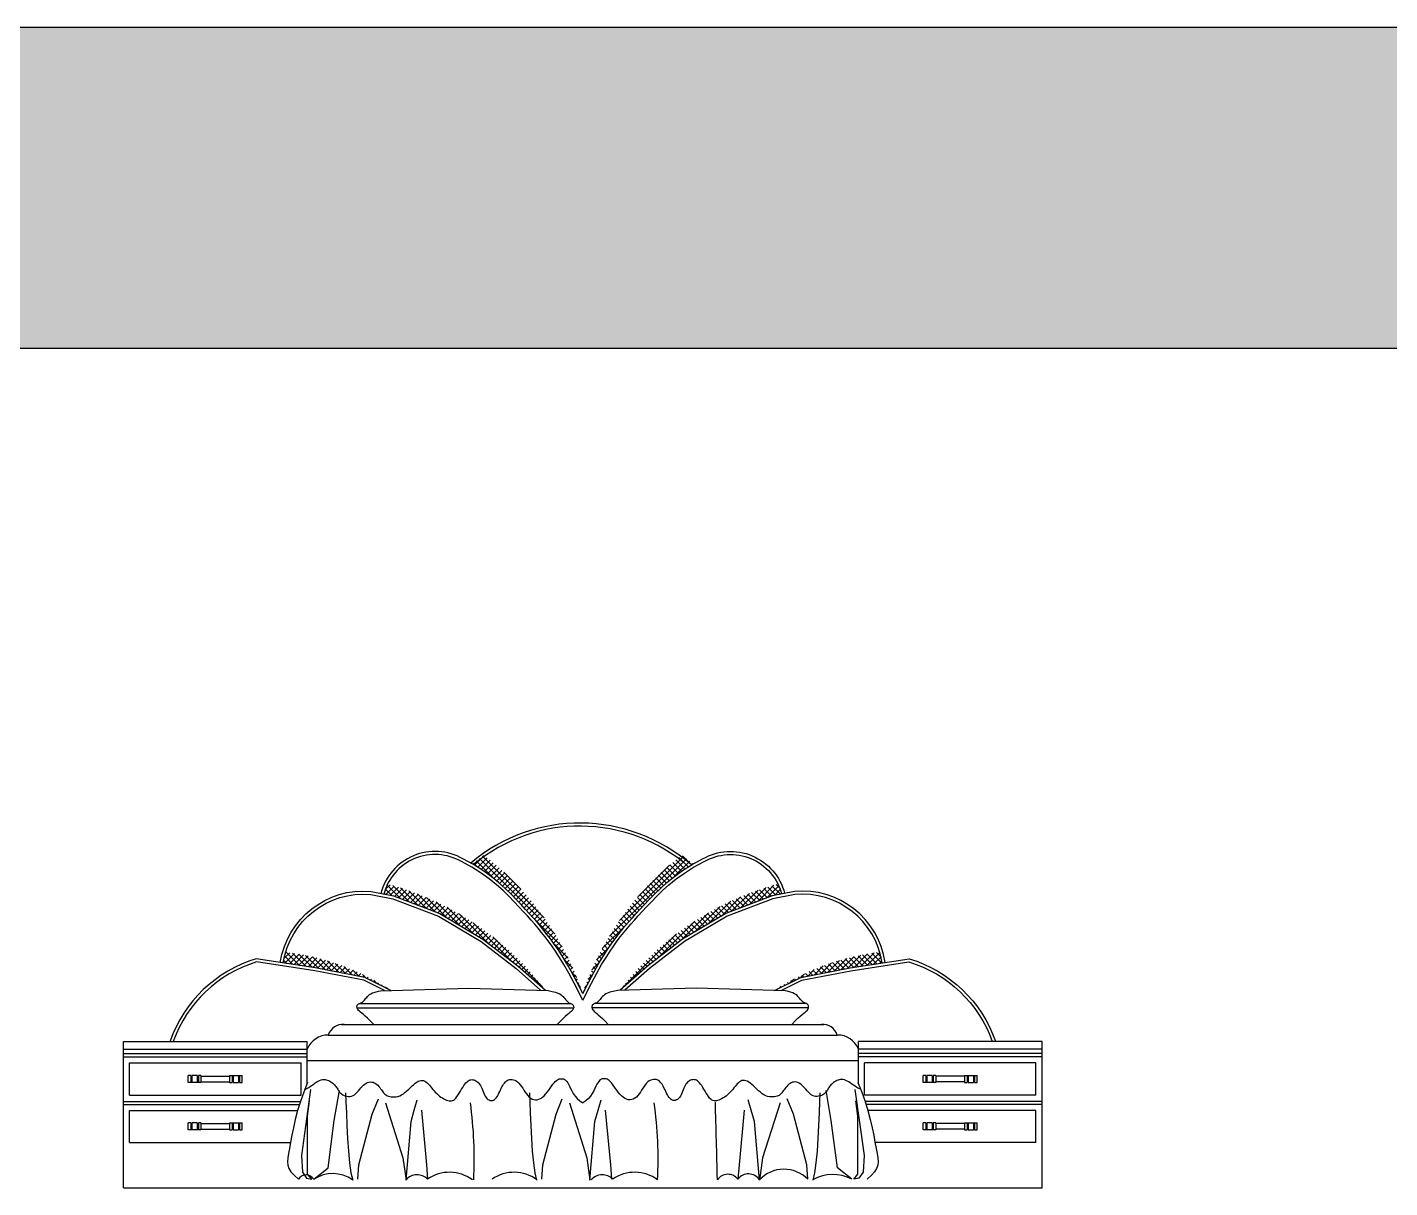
# Model space of a CAD drawing. Header units: millimetres. Extents: x 6388 to 59789, y -18725 to 8137.
# Drawn here: x 41991 to 46441, y 4348 to 8137 of the extents above; entities that cross this region are included whole.
import ezdxf

# ---------------------------------------------------------------- set-up
doc = ezdxf.new("R2010")
doc.units = ezdxf.units.MM
doc.layers.add('www.cad-blocks.net', color=7, linetype='Continuous')
pattern_1 = [(45, (-3993.504, -1969.085), (-8.838835, 8.838835), []), (135, (-3993.504, -1969.085), (-8.838835, -8.838835), [])]

# ---------------------------------------------------------------- blocks, each defined once
blk = doc.blocks.new('A$C7BF71643')
h = blk.add_hatch()
h.set_pattern_fill('ANSI37', color=256, scale=100, style=0)
h.set_pattern_definition(pattern_1)
h.paths.add_polyline_path([(1177.1, 1085.4, 0.021743), (1139.4, 1057.1), (1143.1, 1055.1), (1173.8, 1035.8), (1200.9, 1016.2), (1225.1, 996.5), (1246.5, 977.1), (1265.7, 958.4), (1283, 940.7), (1298.7, 924.3), (1313.1, 908.9), (1326.5, 894.4), (1338.9, 880.5), (1350.7, 867), (1362.1, 853.6), (1373.1, 840.1), (1384.2, 826.2), (1395.4, 811.6), (1407, 795.7), (1419.3, 777.8), (1432.5, 757.3), (1447, 733.3), (1462.8, 705.3), (1480.4, 672.5), (1500, 634.2, 0.148302)])
h = blk.add_hatch()
h.set_pattern_fill('ANSI37', color=256, scale=100, style=0)
h.set_pattern_definition(pattern_1)
h.paths.add_polyline_path([(1822.9, 1085.4, -0.021743), (1860.6, 1057.1), (1856.9, 1055.1), (1826.2, 1035.8), (1799.1, 1016.2), (1774.9, 996.5), (1753.5, 977.1), (1734.3, 958.4), (1717, 940.7), (1701.3, 924.3), (1686.9, 908.9), (1673.5, 894.4), (1661.1, 880.5), (1649.3, 867), (1637.9, 853.6), (1626.9, 840.1), (1615.8, 826.2), (1604.6, 811.6), (1593, 795.7), (1580.7, 777.8), (1567.5, 757.3), (1553, 733.3), (1537.2, 705.3), (1519.6, 672.5), (1500, 634.2, -0.148302)])
h = blk.add_hatch()
h.set_pattern_fill('ANSI37', color=256, scale=100, style=0)
h.set_pattern_definition(pattern_1)
h.paths.add_polyline_path([(862.4, 991.2, 0.049868), (850.5, 959), (882, 952.5), (1033.2, 895.2), (1173.9, 811.9), (1288.6, 723.3), (1378, 644.6, 0.166292)])
h = blk.add_hatch()
h.set_pattern_fill('ANSI37', color=256, scale=100, style=0)
h.set_pattern_definition(pattern_1)
h.paths.add_polyline_path([(2137.6, 991.2, -0.049868), (2149.5, 959), (2118, 952.5), (1966.8, 895.2), (1826.1, 811.9), (1711.4, 723.3), (1622, 644.6, -0.166292)])
h = blk.add_hatch()
h.set_pattern_fill('ANSI37', color=256, scale=100, style=0)
h.set_pattern_definition(pattern_1)
h.paths.add_polyline_path([(530, 769.1, 0.033825), (522.1, 734.1), (626.6, 718.1), (788.2, 686.9), (873.6, 644.2, 0.115011)])
h = blk.add_hatch()
h.set_pattern_fill('ANSI37', color=256, scale=100, style=0)
h.set_pattern_definition(pattern_1)
h.paths.add_polyline_path([(2470, 769.1, -0.033825), (2477.9, 734.1), (2373.4, 718.1), (2211.8, 686.9), (2126.4, 644.2, -0.115011)])
for p, q in [((763, 587.5), (1469.9, 586.9)), ((771.6, 601.8), (1461.3, 601.3)), ((2237, 587.5), (1530.1, 586.9)), ((2228.4, 601.8), (1538.7, 601.3)), ((668.8, 498.6), (2331.2, 498.6)), ((712.5, 533.3), (2287.5, 533.3)), ((0, 0), (0, 477.9)), ((0, 477.9), (600, 477.9)), ((0, 452.9), (600, 452.9)), ((600, 340.5), (600, 477.9)), ((3000, 477.9), (2400, 477.9)), ((2400, 340.5), (2400, 477.9)), ((3000, 452.9), (2400, 452.9)), ((3000, 0), (3000, 477.9)), ((0, 437.9), (600, 437.9)), ((0, 427.9), (600, 427.9)), ((20, 407.9), (580, 407.9)), ((20, 302.1), (20, 407.9)), ((580, 302.1), (580, 407.9)), ((600, 415.4), (2400, 415.4)), ((3000, 437.9), (2400, 437.9)), ((3000, 427.9), (2400, 427.9)), ((2980, 407.9), (2420, 407.9)), ((2420, 302.1), (2420, 407.9)), ((2980, 302.1), (2980, 407.9)), ((220.2, 366.3), (211.8, 366.3)), ((220.2, 366.3), (220.2, 343.5)), ((220.2, 365.4), (223.8, 365.4)), ((223.8, 366.3), (223.8, 343.5)), ((241, 366.3), (223.8, 366.3)), ((241, 366.3), (241, 343.5)), ((241, 365.4), (244.6, 365.4)), ((244.6, 366.3), (244.6, 343.5)), ((253, 366.3), (244.6, 366.3)), ((253, 363.9), (346.8, 363.9)), ((346.8, 366.3), (355.2, 366.3)), ((355.2, 366.3), (355.2, 343.5)), ((358.8, 365.4), (355.2, 365.4)), ((358.8, 366.3), (358.8, 343.5)), ((358.8, 366.3), (375.9, 366.3)), ((375.9, 366.3), (375.9, 343.5)), ((379.5, 365.4), (375.9, 365.4)), ((379.5, 366.3), (379.5, 343.5)), ((379.5, 366.3), (388, 366.3)), ((2620.5, 366.3), (2612, 366.3)), ((2620.5, 366.3), (2620.5, 343.5)), ((2620.5, 365.4), (2624.1, 365.4)), ((2624.1, 366.3), (2624.1, 343.5)), ((2641.2, 366.3), (2624.1, 366.3)), ((2641.2, 366.3), (2641.2, 343.5)), ((2641.2, 365.4), (2644.8, 365.4)), ((2653.2, 366.3), (2644.8, 366.3)), ((2644.8, 366.3), (2644.8, 343.5)), ((2747, 363.9), (2653.2, 363.9)), ((2747, 366.3), (2755.4, 366.3)), ((2755.4, 366.3), (2755.4, 343.5)), ((2759, 365.4), (2755.4, 365.4)), ((2759, 366.3), (2759, 343.5)), ((2759, 366.3), (2776.2, 366.3)), ((2776.2, 366.3), (2776.2, 343.5)), ((2779.8, 365.4), (2776.2, 365.4)), ((2779.8, 366.3), (2779.8, 343.5)), ((2779.8, 366.3), (2788.2, 366.3)), ((220.2, 343.5), (211.8, 343.5)), ((220.2, 344.5), (223.8, 344.5)), ((241, 343.5), (223.8, 343.5)), ((241, 344.5), (244.6, 344.5)), ((253, 343.5), (244.6, 343.5)), ((253, 345.9), (346.8, 345.9)), ((346.8, 343.5), (355.2, 343.5)), ((358.8, 344.5), (355.2, 344.5)), ((358.8, 343.5), (375.9, 343.5)), ((379.5, 344.5), (375.9, 344.5)), ((379.5, 343.5), (388, 343.5)), ((2620.5, 343.5), (2612, 343.5)), ((2620.5, 344.5), (2624.1, 344.5)), ((2641.2, 343.5), (2624.1, 343.5)), ((2641.2, 344.5), (2644.8, 344.5)), ((2653.2, 343.5), (2644.8, 343.5)), ((2747, 345.9), (2653.2, 345.9)), ((2747, 343.5), (2755.4, 343.5)), ((2759, 344.5), (2755.4, 344.5)), ((2759, 343.5), (2776.2, 343.5)), ((2779.8, 344.5), (2776.2, 344.5)), ((2779.8, 343.5), (2788.2, 343.5)), ((0, 282.1), (578, 282.1)), ((0, 272.1), (575, 272.1)), ((20, 302.1), (580, 302.1)), ((2980, 302.1), (2420, 302.1)), ((3000, 282.1), (2422, 282.1)), ((3000, 272.1), (2425, 272.1)), ((20, 252.1), (568.9, 252.1)), ((20, 147.9), (20, 252.1)), ((2980, 252.1), (2431.1, 252.1)), ((2980, 147.9), (2980, 252.1)), ((220.2, 211.7), (211.8, 211.7)), ((220.2, 188.9), (211.8, 188.9)), ((220.2, 211.7), (220.2, 188.9)), ((220.2, 210.7), (223.8, 210.7)), ((220.2, 189.8), (223.8, 189.8)), ((223.8, 211.7), (223.8, 188.9)), ((241, 211.7), (223.8, 211.7)), ((241, 188.9), (223.8, 188.9)), ((241, 211.7), (241, 188.9)), ((241, 210.7), (244.6, 210.7)), ((241, 189.8), (244.6, 189.8)), ((244.6, 211.7), (244.6, 188.9)), ((253, 211.7), (244.6, 211.7)), ((253, 188.9), (244.6, 188.9)), ((253, 209.3), (346.8, 209.3)), ((253, 191.3), (346.8, 191.3)), ((346.8, 211.7), (355.2, 211.7)), ((346.8, 188.9), (355.2, 188.9)), ((355.2, 211.7), (355.2, 188.9)), ((358.8, 210.7), (355.2, 210.7)), ((358.8, 189.8), (355.2, 189.8)), ((358.8, 211.7), (358.8, 188.9)), ((358.8, 211.7), (375.9, 211.7)), ((358.8, 188.9), (375.9, 188.9)), ((375.9, 211.7), (375.9, 188.9)), ((379.5, 210.7), (375.9, 210.7)), ((379.5, 189.8), (375.9, 189.8)), ((379.5, 211.7), (379.5, 188.9)), ((379.5, 211.7), (388, 211.7)), ((379.5, 188.9), (388, 188.9)), ((2620.5, 211.7), (2612, 211.7)), ((2620.5, 188.9), (2612, 188.9)), ((2620.5, 211.7), (2620.5, 188.9)), ((2620.5, 210.7), (2624.1, 210.7)), ((2620.5, 189.8), (2624.1, 189.8)), ((2624.1, 211.7), (2624.1, 188.9)), ((2641.2, 211.7), (2624.1, 211.7)), ((2641.2, 188.9), (2624.1, 188.9)), ((2641.2, 211.7), (2641.2, 188.9)), ((2641.2, 210.7), (2644.8, 210.7)), ((2641.2, 189.8), (2644.8, 189.8)), ((2653.2, 211.7), (2644.8, 211.7)), ((2644.8, 211.7), (2644.8, 188.9)), ((2653.2, 188.9), (2644.8, 188.9)), ((2747, 209.3), (2653.2, 209.3)), ((2747, 191.3), (2653.2, 191.3)), ((2747, 211.7), (2755.4, 211.7)), ((2747, 188.9), (2755.4, 188.9)), ((2755.4, 211.7), (2755.4, 188.9)), ((2759, 210.7), (2755.4, 210.7)), ((2759, 189.8), (2755.4, 189.8)), ((2759, 211.7), (2759, 188.9)), ((2759, 211.7), (2776.2, 211.7)), ((2759, 188.9), (2776.2, 188.9)), ((2776.2, 211.7), (2776.2, 188.9)), ((2779.8, 210.7), (2776.2, 210.7)), ((2779.8, 189.8), (2776.2, 189.8)), ((2779.8, 211.7), (2779.8, 188.9)), ((2779.8, 211.7), (2788.2, 211.7)), ((2779.8, 188.9), (2788.2, 188.9)), ((20, 147.9), (545.6, 147.9)), ((2980, 147.9), (2454.4, 147.9)), ((0, 0), (3000, 0))]:
    blk.add_line(p, q)
for points in [[(1500, 634.2), (1480.4, 672.5), (1462.8, 705.3), (1447, 733.3), (1432.5, 757.3), (1419.3, 777.8), (1407, 795.7), (1395.4, 811.6), (1384.2, 826.2), (1373.1, 840.1), (1362.1, 853.6), (1350.7, 867), (1338.9, 880.5), (1326.5, 894.4), (1313.1, 908.9), (1298.7, 924.3), (1283, 940.7), (1265.7, 958.4), (1246.5, 977.1), (1225.1, 996.5), (1200.9, 1016.2), (1173.8, 1035.8), (1143.1, 1055.1), (1108.6, 1073.6, 0.494998), (840.7, 961.1)], [(1500, 612.3), (1471.6, 667.9), (1454.1, 700.5), (1438.3, 728.3), (1424, 752), (1411, 772.3), (1398.8, 789.9), (1387.4, 805.6), (1376.3, 820), (1365.4, 833.8), (1354.4, 847.2), (1343.1, 860.5), (1331.4, 873.9), (1319.1, 887.7), (1305.8, 902.1), (1291.4, 917.4), (1275.8, 933.8), (1258.6, 951.4), (1239.7, 969.9), (1218.6, 988.9), (1194.8, 1008.2), (1168.2, 1027.5), (1138.1, 1046.4), (1103.8, 1064.9, 0.494369), (850.5, 959)], [(1500, 634.2), (1519.6, 672.5), (1537.2, 705.3), (1553, 733.3), (1567.5, 757.3), (1580.7, 777.8), (1593, 795.7), (1604.6, 811.6), (1615.8, 826.2), (1626.9, 840.1), (1637.9, 853.6), (1649.3, 867), (1661.1, 880.5), (1673.5, 894.4), (1686.9, 908.9), (1701.3, 924.3), (1717, 940.7), (1734.3, 958.4), (1753.5, 977.1), (1774.9, 996.5), (1799.1, 1016.2), (1826.2, 1035.8), (1856.9, 1055.1), (1891.4, 1073.6, -0.494998), (2159.3, 961.1)], [(1500, 612.3), (1528.4, 667.9), (1545.9, 700.5), (1561.7, 728.3), (1576, 752), (1589, 772.3), (1601.2, 789.9), (1612.6, 805.6), (1623.7, 820), (1634.6, 833.8), (1645.6, 847.2), (1656.9, 860.5), (1668.6, 873.9), (1680.9, 887.7), (1694.2, 902.1), (1708.6, 917.4), (1724.2, 933.8), (1741.4, 951.4), (1760.3, 969.9), (1781.4, 988.9), (1805.2, 1008.2), (1831.8, 1027.5), (1861.9, 1046.4), (1896.2, 1064.9, -0.494369), (2149.5, 959)], [(512.2, 735.6, -0.395292), (808.9, 967.7), (882, 952.5), (1033.2, 895.2), (1173.9, 811.9), (1288.6, 723.3), (1378, 644.6)], [(522.1, 734.1, -0.394638), (807.4, 957.8), (879.2, 942.8), (1028.8, 886.1), (1168.3, 803.6), (1282.2, 715.6), (1362.3, 645)], [(2487.8, 735.6, 0.395292), (2191.1, 967.7), (2118, 952.5), (1966.8, 895.2), (1826.1, 811.9), (1711.4, 723.3), (1622, 644.6)], [(2477.9, 734.1, 0.394638), (2192.6, 957.8), (2120.8, 942.8), (1971.2, 886.1), (1831.7, 803.6), (1717.8, 715.6), (1637.7, 645)], [(873.6, 644.2), (788.2, 686.9), (626.6, 718.1), (433.9, 747.6, 0.23958), (152.2, 478.6)], [(852.5, 643.6), (784.9, 677.3), (624.9, 708.3), (434.7, 737.3, 0.236435), (162.6, 477.9, 0.236435)], [(2126.4, 644.2), (2211.8, 686.9), (2373.4, 718.1), (2566.1, 747.6, -0.23958), (2847.8, 478.6)], [(2147.5, 643.6), (2215.1, 677.3), (2375.1, 708.3), (2565.3, 737.3, -0.236435), (2837.4, 477.9, -0.236435)]]:
    blk.add_lwpolyline(points, format="xyb")
for points in [[(816.1, 533.9), (805.9, 544.7), (797.2, 553.2), (789.8, 560), (783.5, 565.4), (778.3, 569.8), (773.9, 573.3), (770.4, 576.2), (767.6, 579), (765.5, 581.7), (764, 584.5), (763.1, 587.1), (762.6, 589.7), (762.6, 592.1), (763.1, 594.3), (763.8, 596.3), (765, 597.9), (766.3, 599.2), (768, 600.3), (769.8, 601.1), (771.7, 601.9), (773.8, 602.7), (776, 603.7), (778.2, 604.8), (780.5, 606.3), (782.7, 608.2), (784.9, 610.4), (787.1, 612.9), (789.5, 615.6), (791.9, 618.5), (794.5, 621.5), (797.3, 624.5), (800.3, 627.5), (803.7, 630.4), (808, 633.2), (813.7, 636), (821.7, 638.8), (832.4, 641.6), (839.4, 643.1), (1128.1, 651.9), (1386.7, 643.9), (1400.5, 641), (1411.2, 638.2), (1419.1, 635.4), (1424.9, 632.6), (1429.2, 629.8), (1432.5, 626.9), (1435.6, 623.9), (1438.4, 620.9), (1441, 617.9), (1443.4, 615), (1445.7, 612.3), (1448, 609.8), (1450.2, 607.6), (1452.4, 605.7), (1454.6, 604.2), (1456.9, 603.1), (1459, 602.1), (1461.1, 601.3), (1463.1, 600.5), (1464.9, 599.7), (1466.5, 598.6), (1467.9, 597.4), (1469, 595.7), (1469.8, 593.8), (1470.2, 591.6), (1470.3, 589.1), (1469.8, 586.6), (1468.9, 583.9), (1467.4, 581.1), (1465.2, 578.4), (1462.5, 575.7), (1459, 572.7), (1454.6, 569.2), (1449.3, 564.9), (1443, 559.4), (1435.6, 552.6), (1427, 544.1), (1416.8, 533.3)], [(2183.9, 533.9), (2194.1, 544.7), (2202.8, 553.2), (2210.2, 560), (2216.5, 565.4), (2221.7, 569.8), (2226.1, 573.3), (2229.6, 576.2), (2232.4, 579), (2234.5, 581.7), (2236, 584.5), (2236.9, 587.1), (2237.4, 589.7), (2237.4, 592.1), (2236.9, 594.3), (2236.2, 596.3), (2235, 597.9), (2233.7, 599.2), (2232, 600.3), (2230.2, 601.1), (2228.3, 601.9), (2226.2, 602.7), (2224, 603.7), (2221.8, 604.8), (2219.5, 606.3), (2217.3, 608.2), (2215.1, 610.4), (2212.9, 612.9), (2210.5, 615.6), (2208.1, 618.5), (2205.5, 621.5), (2202.7, 624.5), (2199.7, 627.5), (2196.3, 630.4), (2192, 633.2), (2186.3, 636), (2178.3, 638.8), (2167.6, 641.6), (2160.6, 643.1), (1871.9, 651.9), (1613.3, 643.9), (1599.5, 641), (1588.8, 638.2), (1580.9, 635.4), (1575.1, 632.6), (1570.8, 629.8), (1567.5, 626.9), (1564.4, 623.9), (1561.6, 620.9), (1559, 617.9), (1556.6, 615), (1554.3, 612.3), (1552, 609.8), (1549.8, 607.6), (1547.6, 605.7), (1545.4, 604.2), (1543.1, 603.1), (1541, 602.1), (1538.9, 601.3), (1536.9, 600.5), (1535.1, 599.7), (1533.5, 598.6), (1532.1, 597.4), (1531, 595.7), (1530.2, 593.8), (1529.8, 591.6), (1529.7, 589.1), (1530.2, 586.6), (1531.1, 583.9), (1532.6, 581.1), (1534.8, 578.4), (1537.5, 575.7), (1541, 572.7), (1545.4, 569.2), (1550.7, 564.9), (1557, 559.4), (1564.4, 552.6), (1573, 544.1), (1583.2, 533.3)], [(211.8, 343.5), (211.8, 366.3)], [(253, 366.3), (253, 343.5)], [(346.8, 366.3), (346.8, 343.5)], [(388, 343.5), (388, 366.3)], [(591.5, 321.2), (592, 321.4), (598.7, 324.3), (604.9, 327.6), (610.8, 331.2), (616.4, 334.9), (621.6, 338.6), (626.6, 342.1), (631.5, 345.3), (636.2, 348.2), (640.7, 350.4), (645.2, 352), (649.7, 352.9), (654, 353.2), (658.3, 353), (662.4, 352.3), (666.4, 351.1), (670.2, 349.6), (673.9, 347.9), (677.4, 345.8), (680.7, 343.6), (683.8, 341.2), (686.7, 338.6), (689.4, 336), (691.9, 333.2), (694.1, 330.4), (696.2, 327.5), (698, 324.6), (699.6, 321.8), (701.3, 319), (703, 316.2), (704.9, 313.5), (707.1, 310.9), (709.7, 308.3), (712.7, 305.9), (716.3, 303.6), (720.5, 301.5), (725, 299.8), (729.8, 298.5), (734.7, 297.9), (739.8, 298), (744.8, 298.9), (749.7, 300.8), (754.3, 303.7), (758.8, 307.4), (763.1, 311.8), (767.4, 316.5), (771.5, 321.5), (775.7, 326.4), (779.8, 331), (784.1, 335.1), (788.4, 338.6), (792.9, 341.3), (797.4, 343.4), (801.8, 344.7), (806.3, 345.3), (810.7, 345.2), (815, 344.3), (819.1, 342.8), (823.1, 340.5), (826.9, 337.7), (830.5, 334.4), (833.9, 330.8), (837, 327.1), (840, 323.3), (842.7, 319.5), (845.2, 316), (847.5, 312.9), (849.7, 310), (851.8, 307.5), (854, 305.3), (856.4, 303.3), (859, 301.6), (862.1, 300.1), (865.6, 298.9), (869.7, 297.8), (874.4, 297), (879.4, 296.5), (884.8, 296.6), (890.5, 297.1), (896.4, 298.4), (902.3, 300.4), (908.3, 303.3), (914.3, 307.1), (920.1, 311.6), (925.9, 316.6), (931.6, 321.9), (937.1, 327.3), (942.5, 332.5), (947.8, 337.3), (952.9, 341.5), (957.8, 344.9), (962.6, 347.5), (967.2, 349.2), (971.6, 350.2), (975.9, 350.3), (980.1, 349.6), (984.1, 348.2), (988, 346), (991.7, 343), (995.4, 339.3), (999.1, 335.2), (1002.8, 330.7), (1006.5, 325.9), (1010.4, 321.1), (1014.4, 316.2), (1018.5, 311.6), (1023, 307.2), (1027.5, 303.1), (1032.2, 299.4), (1037, 296), (1041.8, 293), (1046.5, 290.3), (1051.1, 288), (1055.5, 286.1), (1059.7, 284.7), (1063.7, 283.7), (1067.5, 283.3), (1071.2, 283.6), (1074.8, 284.6), (1078.4, 286.4), (1082, 289.1), (1085.6, 292.7), (1089.2, 297.4), (1093, 302.8), (1096.7, 308.8), (1100.5, 315), (1104.2, 321.4), (1107.9, 327.6), (1111.5, 333.3), (1115.1, 338.5), (1118.6, 342.7), (1122, 346.1), (1125.3, 348.8), (1128.5, 350.7), (1131.8, 352), (1135, 352.7), (1138.2, 352.9), (1141.5, 352.6), (1144.7, 351.9), (1148, 350.8), (1151.3, 349.2), (1154.5, 347.2), (1157.5, 344.7), (1160.5, 341.7), (1163.3, 338.2), (1165.8, 334.1), (1168.2, 329.6), (1170.4, 324.6), (1172.5, 319.4), (1174.5, 314.1), (1176.6, 308.9), (1178.9, 303.8), (1181.3, 299.1), (1184, 295), (1187, 291.5), (1190.3, 288.6), (1193.8, 286.5), (1197.4, 285.2), (1201.1, 284.6), (1204.8, 284.9), (1208.4, 286.1), (1211.8, 288.1), (1215, 291), (1218.1, 294.7), (1221, 299), (1223.7, 303.7), (1226.3, 308.8), (1228.9, 314), (1231.3, 319.3), (1233.8, 324.4), (1236.2, 329.2), (1238.7, 333.7), (1241.2, 337.9), (1243.9, 341.6), (1246.7, 344.9), (1249.7, 347.7), (1253, 350.1), (1256.6, 351.8), (1260.5, 353), (1264.6, 353.6), (1269, 353.5), (1273.5, 352.6), (1278.1, 351.1), (1282.7, 348.7), (1287.2, 345.5), (1291.6, 341.4), (1295.8, 336.5), (1299.8, 330.8), (1303.9, 324.8), (1307.9, 318.5), (1311.9, 312.2), (1316.1, 306.2), (1320.4, 300.8), (1325, 296), (1329.9, 292.3), (1335, 289.5), (1340.3, 287.8), (1345.7, 287.1), (1351.3, 287.5), (1356.9, 289), (1362.5, 291.6), (1368, 295.3), (1373.4, 300.2), (1378.7, 305.9), (1383.9, 312.2), (1388.9, 318.8), (1393.7, 325.4), (1398.2, 331.9), (1402.6, 337.8), (1406.6, 342.9), (1410.4, 347.1), (1413.9, 350.3), (1417.2, 352.7), (1420.3, 354.3), (1423.3, 355.4), (1426.1, 355.9), (1428.8, 356.1), (1431.5, 356), (1434.2, 355.7), (1436.9, 355.2), (1439.6, 354.2), (1442.3, 352.6), (1445, 350.3), (1447.8, 347.2), (1450.7, 343), (1453.7, 337.8), (1456.8, 331.4), (1460.2, 324), (1464.2, 315.9), (1469, 307.6), (1474.7, 299.1), (1481.6, 291), (1490, 283.4), (1500, 276.7)], [(2408.5, 321.2), (2408, 321.4), (2401.3, 324.3), (2395.1, 327.6), (2389.2, 331.2), (2383.6, 334.9), (2378.4, 338.6), (2373.4, 342.1), (2368.5, 345.3), (2363.8, 348.2), (2359.3, 350.4), (2354.8, 352), (2350.3, 352.9), (2346, 353.2), (2341.7, 353), (2337.6, 352.3), (2333.6, 351.1), (2329.8, 349.6), (2326.1, 347.9), (2322.6, 345.8), (2319.3, 343.6), (2316.2, 341.2), (2313.3, 338.6), (2310.6, 336), (2308.1, 333.2), (2305.9, 330.4), (2303.8, 327.5), (2302, 324.6), (2300.4, 321.8), (2298.7, 319), (2297, 316.2), (2295.1, 313.5), (2292.9, 310.9), (2290.3, 308.3), (2287.3, 305.9), (2283.7, 303.6), (2279.5, 301.5), (2275, 299.8), (2270.2, 298.5), (2265.3, 297.9), (2260.2, 298), (2255.2, 298.9), (2250.3, 300.8), (2245.7, 303.7), (2241.2, 307.4), (2236.9, 311.8), (2232.6, 316.5), (2228.5, 321.5), (2224.3, 326.4), (2220.2, 331), (2215.9, 335.1), (2211.6, 338.6), (2207.1, 341.3), (2202.6, 343.4), (2198.2, 344.7), (2193.7, 345.3), (2189.3, 345.2), (2185, 344.3), (2180.9, 342.8), (2176.9, 340.5), (2173.1, 337.7), (2169.5, 334.4), (2166.1, 330.8), (2163, 327.1), (2160, 323.3), (2157.3, 319.5), (2154.8, 316), (2152.5, 312.9), (2150.3, 310), (2148.2, 307.5), (2146, 305.3), (2143.6, 303.3), (2141, 301.6), (2137.9, 300.1), (2134.4, 298.9), (2130.3, 297.8), (2125.6, 297), (2120.6, 296.5), (2115.2, 296.6), (2109.5, 297.1), (2103.6, 298.4), (2097.7, 300.4), (2091.7, 303.3), (2085.7, 307.1), (2079.9, 311.6), (2074.1, 316.6), (2068.4, 321.9), (2062.9, 327.3), (2057.5, 332.5), (2052.2, 337.3), (2047.1, 341.5), (2042.2, 344.9), (2037.4, 347.5), (2032.8, 349.2), (2028.4, 350.2), (2024.1, 350.3), (2019.9, 349.6), (2015.9, 348.2), (2012, 346), (2008.3, 343), (2004.6, 339.3), (2000.9, 335.2), (1997.2, 330.7), (1993.5, 325.9), (1989.6, 321.1), (1985.6, 316.2), (1981.5, 311.6), (1977, 307.2), (1972.5, 303.1), (1967.8, 299.4), (1963, 296), (1958.2, 293), (1953.5, 290.3), (1948.9, 288), (1944.5, 286.1), (1940.3, 284.7), (1936.3, 283.7), (1932.5, 283.3), (1928.8, 283.6), (1925.2, 284.6), (1921.6, 286.4), (1918, 289.1), (1914.4, 292.7), (1910.8, 297.4), (1907, 302.8), (1903.3, 308.8), (1899.5, 315), (1895.8, 321.4), (1892.1, 327.6), (1888.5, 333.3), (1884.9, 338.5), (1881.4, 342.7), (1878, 346.1), (1874.7, 348.8), (1871.5, 350.7), (1868.2, 352), (1865, 352.7), (1861.8, 352.9), (1858.5, 352.6), (1855.3, 351.9), (1852, 350.8), (1848.7, 349.2), (1845.5, 347.2), (1842.5, 344.7), (1839.5, 341.7), (1836.7, 338.2), (1834.2, 334.1), (1831.8, 329.6), (1829.6, 324.6), (1827.5, 319.4), (1825.5, 314.1), (1823.4, 308.9), (1821.1, 303.8), (1818.7, 299.1), (1816, 295), (1813, 291.5), (1809.7, 288.6), (1806.2, 286.5), (1802.6, 285.2), (1798.9, 284.6), (1795.2, 284.9), (1791.6, 286.1), (1788.2, 288.1), (1785, 291), (1781.9, 294.7), (1779, 299), (1776.3, 303.7), (1773.7, 308.8), (1771.1, 314), (1768.7, 319.3), (1766.2, 324.4), (1763.8, 329.2), (1761.3, 333.7), (1758.8, 337.9), (1756.1, 341.6), (1753.3, 344.9), (1750.3, 347.7), (1747, 350.1), (1743.4, 351.8), (1739.5, 353), (1735.4, 353.6), (1731, 353.5), (1726.5, 352.6), (1721.9, 351.1), (1717.3, 348.7), (1712.8, 345.5), (1708.4, 341.4), (1704.2, 336.5), (1700.2, 330.8), (1696.1, 324.8), (1692.1, 318.5), (1688.1, 312.2), (1683.9, 306.2), (1679.6, 300.8), (1675, 296), (1670.1, 292.3), (1665, 289.5), (1659.7, 287.8), (1654.3, 287.1), (1648.7, 287.5), (1643.1, 289), (1637.5, 291.6), (1632, 295.3), (1626.6, 300.2), (1621.3, 305.9), (1616.1, 312.2), (1611.1, 318.8), (1606.3, 325.4), (1601.8, 331.9), (1597.4, 337.8), (1593.4, 342.9), (1589.6, 347.1), (1586.1, 350.3), (1582.8, 352.7), (1579.7, 354.3), (1576.7, 355.4), (1573.9, 355.9), (1571.2, 356.1), (1568.5, 356), (1565.8, 355.7), (1563.1, 355.2), (1560.4, 354.2), (1557.7, 352.6), (1555, 350.3), (1552.2, 347.2), (1549.3, 343), (1546.3, 337.8), (1543.2, 331.4), (1539.8, 324), (1535.8, 315.9), (1531, 307.6), (1525.3, 299.1), (1518.4, 291), (1510, 283.4), (1500, 276.7)], [(2612, 343.5), (2612, 366.3)], [(2653.2, 366.3), (2653.2, 343.5)], [(2747, 366.3), (2747, 343.5)], [(2788.2, 343.5), (2788.2, 366.3)], [(601.4, 343.7), (588.7, 312.5), (577.9, 281.7), (568.8, 251.8), (561.3, 223.1), (555.1, 196.1), (550, 171.1), (545.7, 148.4), (542, 128.6), (538.8, 111.7), (536.6, 97.4), (535.7, 84.9), (536.9, 73.7), (540.5, 63), (547, 52.3), (557.1, 40.8), (571.3, 27.9)], [(611.4, 320.3), (581.3, 104.8), (584.7, 51.3), (598.1, 31.2), (614.8, 27.9), (601.4, 44.6), (601.4, 233.4), (608.1, 283.5)], [(621.5, 27.9), (668.4, 64.7), (688.4, 220), (705.2, 317)], [(2378.5, 27.9), (2331.6, 64.7), (2311.6, 220), (2294.8, 317)], [(2388.6, 320.3), (2418.7, 104.8), (2415.3, 51.3), (2401.9, 31.2), (2385.2, 27.9), (2398.6, 44.6), (2398.6, 233.4), (2391.9, 283.5)], [(2398.6, 343.7), (2411.3, 312.5), (2422.1, 281.7), (2431.2, 251.8), (2438.7, 223.1), (2444.9, 196.1), (2450, 171.1), (2454.3, 148.4), (2458, 128.6), (2461.2, 111.7), (2463.4, 97.4), (2464.3, 84.9), (2463.1, 73.7), (2459.5, 63), (2453, 52.3), (2442.9, 40.8), (2428.7, 27.9)], [(725.3, 310.3), (726.6, 280.9), (728, 244.5), (729.7, 203.7), (732, 161.1), (734.8, 119.4), (738.5, 80.9), (743, 48.5), (748.7, 24.5)], [(765.4, 27.9), (768.8, 74.7), (812.3, 240.1), (832.4, 290.2)], [(855.8, 276.9), (912.7, 98.1), (922.8, 24.5), (939.5, 216.7), (949.6, 253.4), (959.6, 286.9)], [(1325.7, 310.3), (1327, 280.9), (1328.4, 244.5), (1330.1, 203.7), (1332.4, 161.1), (1335.2, 119.4), (1338.9, 80.9), (1343.4, 48.5), (1349.1, 24.5)], [(1365.8, 27.9), (1369.2, 74.7), (1412.7, 240.1), (1432.8, 290.2)], [(1456.2, 276.9), (1513.1, 98.1), (1523.2, 24.5), (1539.9, 216.7), (1550, 253.4), (1560, 286.9)], [(2144.2, 276.9), (2087.3, 98.1), (2077.2, 24.5), (2060.5, 216.7), (2050.4, 253.4), (2040.4, 286.9)], [(2234.6, 27.9), (2231.2, 74.7), (2187.7, 240.1), (2167.6, 290.2)], [(2274.7, 310.3), (2273.4, 280.9), (2272, 244.5), (2270.3, 203.7), (2268, 161.1), (2265.2, 119.4), (2261.5, 80.9), (2257, 48.5), (2251.3, 24.5)], [(973, 253.4), (989.7, 74.7), (993.1, 27.9)], [(1573.4, 253.4), (1590.1, 74.7), (1593.5, 27.9)], [(2027, 253.4), (2010.3, 74.7), (2006.9, 27.9)], [(211.8, 188.9), (211.8, 211.7)], [(253, 211.7), (253, 188.9)], [(346.8, 211.7), (346.8, 188.9)], [(388, 188.9), (388, 211.7)], [(2612, 188.9), (2612, 211.7)], [(2653.2, 211.7), (2653.2, 188.9)], [(2747, 211.7), (2747, 188.9)], [(2788.2, 188.9), (2788.2, 211.7)]]:
    blk.add_lwpolyline(points)
for centre, radius, start, end in [((1490.6, 638.3), 552.3, 48.7729, 130.2196), ((1490.6, 638.3), 542.3, 49.0884, 129.8061), ((669, 423.7), 74.9, 89.8083, 157.06), ((716.5, 483.6), 49.8, 85.4143, 162.4705), ((2283.5, 483.6), 49.8, 17.5295, 94.5857), ((2331.5, 423.7), 74.9, 22.94, 90.1917), ((-182.1, 93.5), 1327.8, 357.0991, 7.9465), ((418.3, 93.5), 1327.8, 357.0991, 7.9465), ((-42643.8, -1041.4), 44596.3, 1.37154, 1.69774), ((683.5, -68.3), 114.4, 55.5283, 122.8199), ((1064.9, -74.9), 125.4, 53.3065, 124.9531), ((1275.6, -74.9), 125.4, 53.3065, 124.9531), ((1669.6, -74.9), 125.4, 53.3065, 124.9531), ((2041.3, 2.7), 42.6, 33.1927, 143.8173), ((2156.9, -48.4), 108.9, 44.4697, 136.8629), ((596.4, 12.5), 29.5, 31.5383, 148.4617), ((958.9, -5.5), 47.8, 44.3431, 138.6469), ((1563.6, -5.5), 47.8, 44.3431, 138.6469), ((1974, 2.1), 41.8, 38.0861, 145.0301), ((2316.8, -89.2), 132.3, 62.1967, 119.455)]:
    blk.add_arc(centre, radius, start, end)
blk = doc.blocks.new('FORMAT')
at = {"true_color": 0x546d8e}
h = blk.add_hatch(color=155, dxfattribs=at)
h.set_gradient(color1=(68, 68, 68), color2=(84, 109, 142), tint=1)
h.paths.add_polyline_path([(10116.5, 8137.1), (10116.5, 7089.1), (59789.4, 7089.1), (59789.4, 8137.1)])
at = {"color": 155, "true_color": 0x546d8e}
for p, q in [((10116.5, 8137.1), (59789.4, 8137.1)), ((10116.5, 7089.1), (59789.4, 7089.1))]:
    blk.add_line(p, q, dxfattribs=at)

msp = doc.modelspace()

# ---------------------------------------------------------------- block references
msp.add_blockref('A$C7BF71643', (42305.5, 4348.3))
at = {"layer": 'www.cad-blocks.net'}
msp.add_blockref('FORMAT', (0, 0), dxfattribs=at)

doc.saveas('drawing.dxf')
